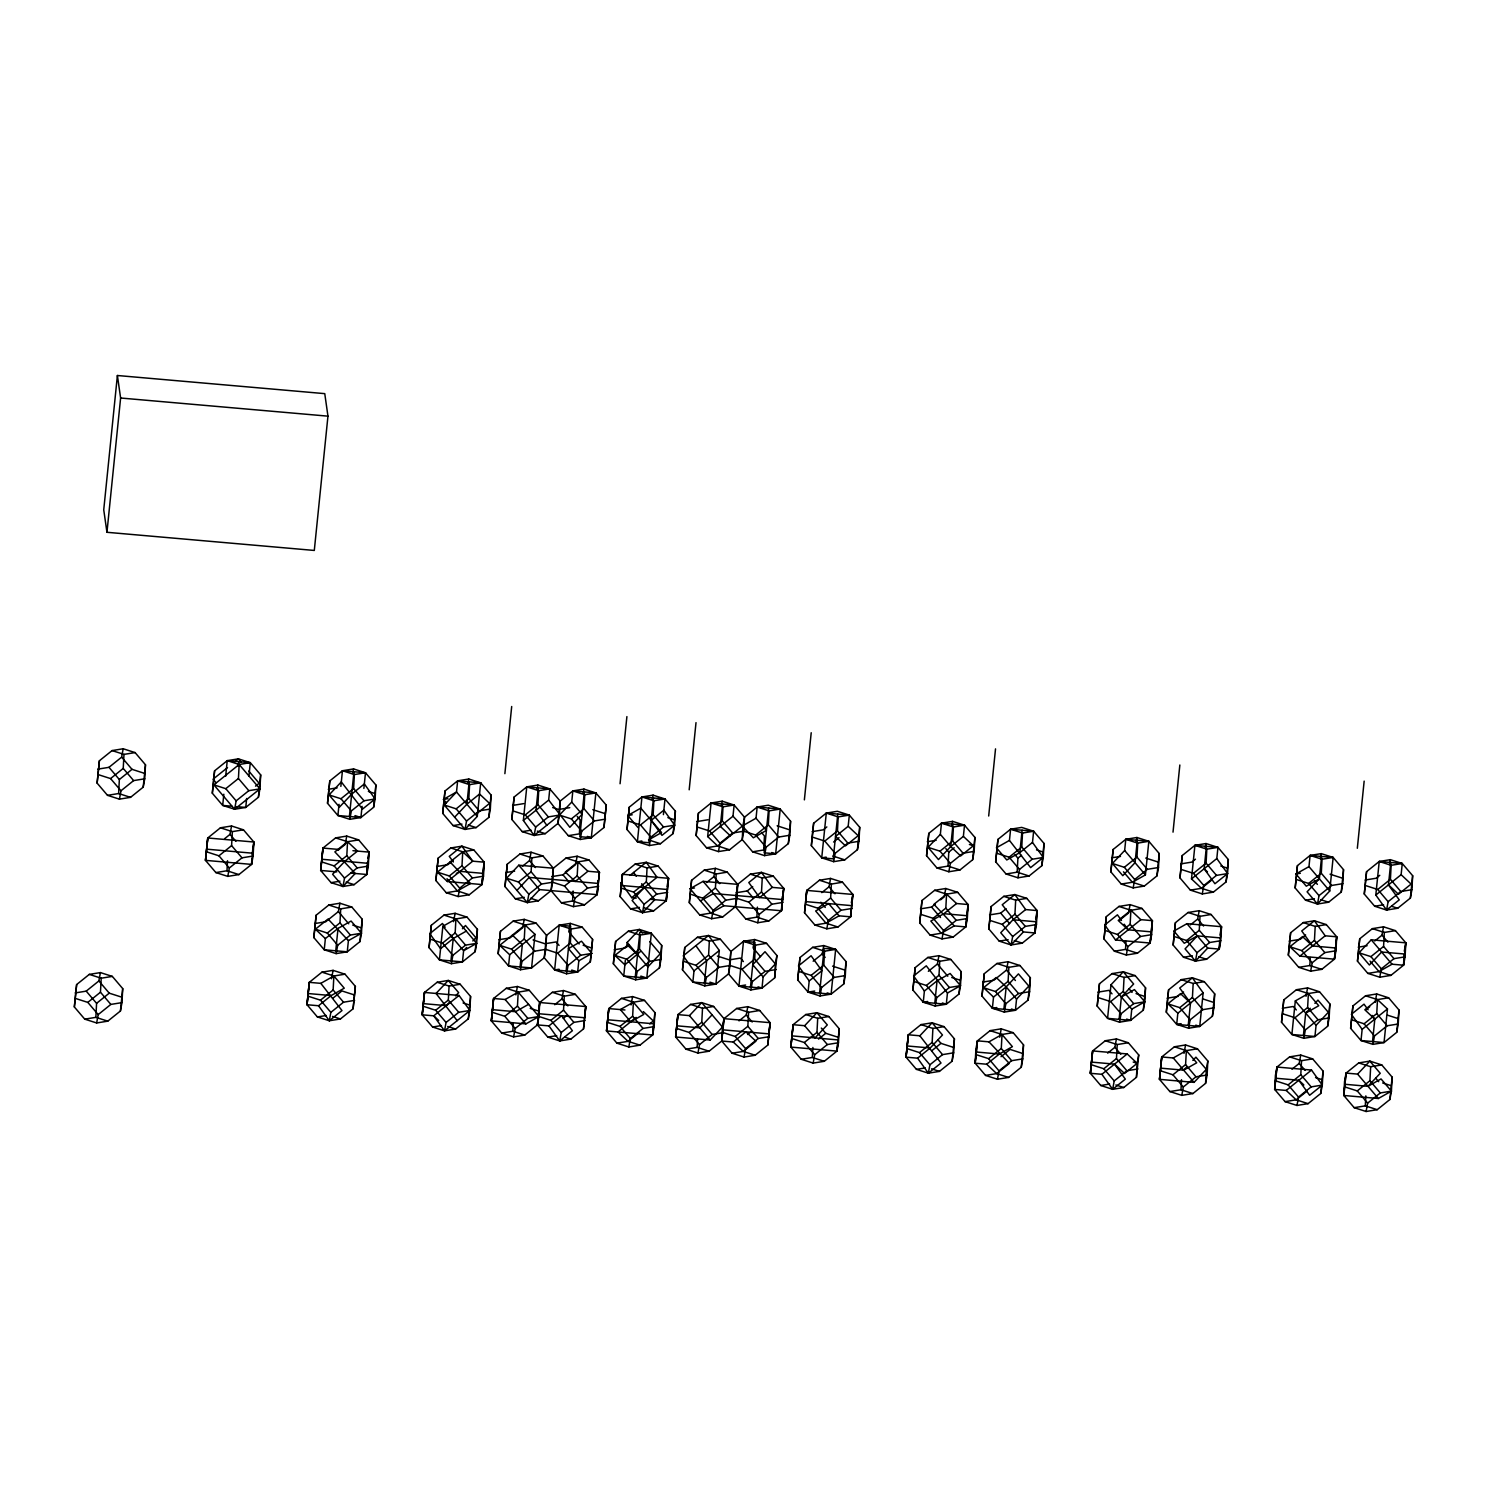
<?xml version="1.0" encoding="UTF-8"?>
<svg xmlns="http://www.w3.org/2000/svg" width="1487" height="1487" viewBox="0 0 1487 1487"><rect width="100%" height="100%" fill="white"/><g stroke="black" fill="none" stroke-linecap="round" stroke-linejoin="round"><path stroke-width="1.5" d="M74.35 1006.959L76.636 984.561L89.294 974.394L100.41 972.591L112.324 976.401L122.715 988.595L121.971 1002.61L120.428 1010.993L107.77 1021.16L96.655 1022.963L84.74 1019.153L74.35 1006.959L76.636 984.561M97.12 783.129L99.406 760.749L112.064 750.582L123.179 748.76L135.094 752.589L145.484 764.783L144.741 778.798L143.198 787.162L130.54 797.348L119.425 799.151L107.51 795.341L97.12 783.129L99.406 760.749M107.77 1021.16L95.856 1017.35L96.581 1003.335L86.209 991.141L75.093 992.944M121.971 1002.61L110.856 1004.413L100.465 992.219L101.209 978.204L89.294 974.394M130.54 797.348L118.625 793.538L119.35 779.523L108.979 767.329L97.863 769.132M144.741 778.798L133.626 780.601L123.235 768.407L123.979 754.392L112.064 750.582M120.428 1010.993L122.715 988.595M143.198 787.162L145.484 764.783M205.485 860.36L207.771 837.98L220.429 827.794L231.544 825.991L243.459 829.82L253.849 842.014L253.106 856.01L251.563 864.393L238.905 874.579L227.79 876.382L215.875 872.572L205.485 860.36L207.771 837.98L253.849 842.014L251.563 864.393L205.485 860.36L207.771 837.98M212.325 793.222L214.593 770.842L227.251 760.656L238.366 758.853L250.299 762.664L260.671 774.876L259.928 788.872L258.403 797.255L245.745 807.441L234.611 809.244L222.697 805.415L212.325 793.222L214.593 770.842M238.905 874.579L226.991 870.75L227.511 860.75M253.106 856.01L241.991 857.832L231.6 845.62L232.344 831.623L220.429 827.794M259.928 788.872L234.611 809.244L213.849 784.839L239.165 764.485L259.928 788.872L248.812 790.675L238.44 778.482L239.165 764.485L227.251 760.656L225.652 776.326M251.563 864.393L251.879 858.389M252.102 854.393L253.849 842.014M258.403 797.255L260.671 774.876M321.954 972.163L333.869 975.992L344.259 988.186L331.192 995.565L318.534 1005.751L307.028 1004.729L309.296 982.349L321.954 972.163L333.069 970.36L345.003 974.189L355.374 986.383L353.107 1008.762L340.449 1018.948L329.315 1020.751L317.4 1016.941L307.028 1004.729L309.296 982.349L320.82 983.353L333.869 975.992L345.003 974.189M307.028 1004.729L309.296 982.349M313.85 937.591L316.136 915.211L328.794 905.025L339.91 903.222L351.824 907.051L362.215 919.245L361.471 933.241L359.928 941.624L347.27 951.81L336.155 953.613L324.24 949.784L313.85 937.591L316.136 915.211M336.805 871.865L320.69 870.453L322.958 848.073L335.616 837.887L346.731 836.084L358.664 839.895L369.036 852.107L368.311 866.103L366.769 874.486L354.11 884.653L342.995 886.475L331.062 882.646L320.69 870.453L322.958 848.073L339.092 849.467M320.69 870.453L322.958 848.073M327.512 803.296L329.798 780.917L342.456 770.731L353.571 768.928L365.486 772.757L375.876 784.95L375.133 798.965L373.59 807.329L360.932 817.515L349.817 819.318L337.902 815.508L327.512 803.296L329.798 780.917M354.631 1000.398L343.516 1002.201L333.144 989.989L333.869 975.992M325.374 938.594L315.393 929.208L328.051 919.022L348.404 940.62L347.27 951.81L324.24 949.784L325.374 938.594L338.032 928.408L351.099 921.048L361.471 933.241L350.356 935.044L339.965 922.851L340.709 908.854L328.794 905.025M368.311 866.103L357.177 867.906L346.806 855.713L347.549 841.698L335.616 837.887M375.133 798.965L362.475 809.132L341.304 781.92L329.055 794.932L339.445 807.125L351.694 794.132L364.352 783.946L375.133 798.965L364.018 800.768L353.627 788.556L354.371 774.56L342.456 770.731L340.858 786.4M353.107 1008.762L355.374 986.383M359.928 941.624L362.215 919.245M350.635 873.073L366.769 874.486L367.401 862.479M373.59 807.329L375.876 784.95M422.215 1014.822L424.501 992.442L437.159 982.256L448.275 980.453L460.189 984.264L470.58 996.476L469.836 1010.472L468.293 1018.855L455.635 1029.041L444.52 1030.844L432.605 1027.015L422.215 1014.822L424.501 992.442L459.055 995.454L469.836 1010.472L444.52 1030.844L433.739 1015.825L422.215 1014.822L424.501 992.442M429.055 947.665L431.323 925.286L443.981 915.1L455.115 913.297L467.03 917.126L477.401 929.319L476.676 943.334L475.134 951.699L462.476 961.885L451.36 963.688L439.427 959.877L429.055 947.665L431.323 925.286M435.877 880.527L438.163 858.148L450.821 847.962L461.937 846.159L473.851 849.988L484.242 862.181L483.498 876.178L481.955 884.561L469.297 894.746L458.182 896.549L446.267 892.72L435.877 880.527L438.163 858.148M442.717 813.389L444.985 791.01L457.643 780.824L468.777 779.021L480.691 782.831L491.063 795.043L490.338 809.04L488.795 817.422L476.137 827.608L465.022 829.411L453.089 825.582L442.717 813.389L444.985 791.01M469.836 1010.472L458.721 1012.275L448.33 1000.082L449.074 986.067L437.159 982.256M466.676 947.442L463.609 950.695L462.476 961.885L439.427 959.877L442.847 926.308L455.914 918.929L476.676 943.334L465.543 945.137L455.171 932.925L455.914 918.929L443.981 915.1M483.498 876.178L472.383 877.981L461.992 865.787L462.736 851.791L450.821 847.962M490.338 809.04L479.204 810.843L468.833 798.649L469.576 784.634L457.643 780.824L456.509 792.013L444.26 805.006L465.022 829.411L477.271 816.4L480.691 782.831L457.643 780.824M468.293 1018.855L470.58 996.476M475.134 951.699L477.401 929.319M473.851 849.988L462.736 851.791L437.42 872.144L447.401 881.531L481.955 884.561L482.271 878.557M482.494 874.56L484.242 862.181L472.717 861.177L462.736 851.791M488.795 817.422L491.063 795.043M538.554 1013.706L584.633 1017.74L585.766 1006.55L539.688 1002.517L537.42 1024.896L548.945 1025.9L559.725 1040.919L570.841 1039.116L583.499 1028.93L585.766 1006.55L575.395 994.357L563.48 990.528L552.346 992.331L539.688 1002.517L537.42 1024.896L547.792 1037.09L559.725 1040.919L561.25 1032.536L550.878 1020.342L538.963 1016.513L525.896 1023.892L491.342 1020.863L493.61 998.483L506.268 988.297L517.402 986.494L529.316 990.323L539.688 1002.517L538.963 1016.513L537.42 1024.896L524.762 1035.082L513.647 1036.885L501.714 1033.056L491.342 1020.863L493.61 998.483L505.134 999.487L518.201 992.126L529.316 990.323M491.342 1020.863L493.61 998.483M498.164 953.725L500.45 931.345L513.108 921.159L524.223 919.356L536.138 923.167L546.528 935.379L545.785 949.375L544.242 957.758L531.584 967.944L520.469 969.747L508.554 965.918L498.164 953.725L500.45 931.345M505.004 886.587L507.271 864.189L519.93 854.021L531.063 852.218L542.978 856.029L553.35 868.222L552.625 882.237L551.082 890.62L538.424 900.787L527.309 902.59L515.376 898.78L505.004 886.587L507.271 864.189M511.825 819.43L514.112 797.051L526.77 786.865L537.885 785.062L549.8 788.891L560.19 801.084L559.447 815.08L557.904 823.463L545.246 833.649L534.13 835.452L522.216 831.623L511.825 819.43L514.112 797.051M524.762 1035.082L512.848 1031.253L513.257 1023.26M518.201 992.126L538.963 1016.513L527.829 1018.335L517.457 1006.123L518.201 992.126L506.268 988.297M566.547 973.781L577.662 971.978L590.32 961.792L592.607 939.412L582.216 927.2L570.302 923.39L559.186 925.193L546.528 935.379L544.242 957.758L554.632 969.952L566.547 973.781L568.09 965.398L557.699 953.204L545.785 949.375L534.669 951.178L524.279 938.985L525.023 924.988L513.108 921.159M573.387 906.624L584.503 904.821L597.161 894.635L599.428 872.256L589.056 860.062L577.142 856.233L566.008 858.055L553.35 868.222L551.082 890.62L561.454 902.813L573.387 906.624L574.911 898.26L564.54 886.048L552.625 882.237L541.491 884.04L531.119 871.847L531.863 857.832L519.93 854.021M580.209 839.486L581.752 831.103L571.361 818.909L559.447 815.08L548.331 816.902L537.941 804.69L538.684 790.694L526.77 786.865L523.35 820.434L534.13 835.452L559.447 815.08L571.714 802.088L572.848 790.898L583.963 789.095L595.878 792.924L606.268 805.118L603.982 827.497L591.324 837.683L580.209 839.486L568.294 835.657L557.904 823.463L560.19 801.084L572.848 790.898L595.878 792.924L591.324 837.683L579.818 836.679L584.372 791.902M585.042 1020.547L573.908 1022.368L563.536 1010.156L564.279 996.16L552.346 992.331M591.863 953.409L580.748 955.212L570.357 943.018L571.101 929.003L559.186 925.193L554.632 969.952L577.662 971.978L578.815 960.788L568.424 948.576L581.491 941.215L591.863 953.409L578.815 960.788M584.503 904.821L572.588 901.01L573.108 891.01M598.703 886.271L587.569 888.074L577.198 875.88L577.941 861.865L566.008 858.055M605.525 819.114L594.41 820.936L584.019 808.724L584.763 794.727L572.848 790.898M583.499 1028.93L585.766 1006.55M590.32 961.792L592.607 939.412M539.558 889.598L527.309 902.59L506.547 878.204L518.796 865.211L539.558 889.598L597.161 894.635L597.904 880.639M603.982 827.497L606.268 805.118M607.681 1019.766L653.76 1023.799L652.607 1034.989L606.529 1030.956L608.815 1008.576L621.473 998.39L632.588 996.587L644.503 1000.398L654.893 1012.591L654.15 1026.606L652.607 1034.989L639.949 1045.157L628.834 1046.978L616.919 1043.149L606.529 1030.956L608.815 1008.576L624.949 1009.97M606.529 1030.956L608.815 1008.576M613.369 963.799L615.637 941.42L628.295 931.234L639.429 929.431L651.343 933.26L661.715 945.453L660.99 959.468L659.447 967.833L646.789 978.018L635.674 979.821L623.741 976.011L613.369 963.799L615.637 941.42M620.191 896.661L622.477 874.282L635.135 864.096L646.25 862.293L658.165 866.122L668.555 878.315L666.269 900.694L653.611 910.88L642.496 912.683L630.581 908.854L620.191 896.661L622.477 874.282L668.555 878.315L666.269 900.694L650.154 899.282M627.031 829.523L629.298 807.144L641.956 796.958L653.09 795.155L665.005 798.965L675.377 811.158L674.652 825.173L673.109 833.556L660.451 843.724L649.336 845.545L637.403 841.716L627.031 829.523L629.298 807.144M654.15 1026.606L643.035 1028.409L632.644 1016.216L633.388 1002.201L621.473 998.39M660.99 959.468L649.875 961.271L639.484 949.059L640.228 935.063L628.295 931.234M667.812 892.312L656.696 894.115L646.325 881.921L647.049 867.925L635.135 864.096M674.652 825.173L661.994 835.359L651.213 820.341L663.871 810.155L674.652 825.173L663.537 826.976L653.146 814.783L653.89 800.768L641.956 796.958L637.403 841.716L648.927 842.72L653.481 797.961M652.607 1034.989L654.893 1012.591M659.447 967.833L661.715 945.453M666.269 900.694L666.696 892.683M673.109 833.556L675.377 811.158M710.21 1040.026L675.656 1036.997L677.923 1014.617L690.581 1004.431L701.715 1002.628L713.63 1006.457L724.002 1018.651L721.734 1041.03L709.076 1051.216L697.961 1053.019L686.027 1049.19L675.656 1036.997L677.923 1014.617L689.448 1015.621L710.21 1040.026L722.478 1027.034L724.002 1018.651L736.66 1008.465L747.794 1006.662L759.708 1010.491L770.099 1022.684L767.812 1045.064L755.154 1055.25L744.039 1057.053L732.106 1053.224L721.734 1041.03L722.478 1027.034L701.715 1002.628L689.448 1015.621M675.656 1036.997L677.923 1014.617M682.477 969.859L684.763 947.479L697.422 937.293L708.537 935.49L720.452 939.301L730.842 951.513L730.098 965.509L728.556 973.892L715.898 984.078L704.782 985.881L692.868 982.052L682.477 969.859L684.763 947.479M689.317 902.702L691.585 880.323L704.243 870.155L715.377 868.334L727.292 872.163L737.682 884.356L736.939 898.371L735.396 906.735L722.738 916.921L711.622 918.724L699.689 914.914L689.317 902.702L691.585 880.323M696.139 835.564L698.425 813.185L711.083 802.999L722.199 801.196L734.132 805.025L744.504 817.218L743.76 831.214L742.236 839.597L729.578 849.783L718.444 851.586L706.529 847.757L696.139 835.564L698.425 813.185M709.076 1051.216L697.161 1047.387L697.57 1039.394M744.039 1057.053L745.582 1048.67L735.191 1036.476L723.277 1032.647L712.161 1034.45L701.771 1022.257L702.515 1008.26L690.581 1004.431M750.861 989.914L761.995 988.111L774.653 977.926L776.92 955.546L766.548 943.334L754.615 939.524L743.5 941.327L730.842 951.513L728.556 973.892L738.946 986.085L750.861 989.914L752.403 981.532L742.032 969.338L730.098 965.509L718.983 967.312L708.611 955.119L709.336 941.104L697.422 937.293M757.701 922.758L768.816 920.955L781.474 910.769L783.761 888.39L773.37 876.196L761.456 872.367L750.34 874.17L737.682 884.356L735.396 906.735L745.786 918.947L757.701 922.758L759.244 914.393L748.853 902.181L736.939 898.371L725.823 900.174L715.433 887.962L716.176 873.966L704.243 870.155M764.522 855.62L775.656 853.817L788.314 843.631L789.839 835.248L790.582 821.252L780.21 809.058L768.277 805.229L757.162 807.032L744.504 817.218L742.961 825.601L742.236 839.597L752.608 851.791L764.522 855.62L766.065 847.237L755.693 835.043L743.76 831.214L732.645 833.017L722.273 820.824L722.998 806.828L711.083 802.999L707.663 836.568L717.645 845.954L729.578 849.783M735.916 896.735L737.682 884.356L703.109 881.345L690.061 888.706L710.823 913.111L722.738 916.921M769.355 1036.681L758.24 1038.484L747.849 1026.29L748.593 1012.294L736.66 1008.465M776.177 969.543L765.062 971.346L754.69 959.152L755.415 945.137L743.5 941.327L738.946 986.085L761.995 988.111L763.128 976.903L775.378 963.911L776.92 955.546M768.816 920.955L756.902 917.144L757.422 907.126M783.017 902.405L771.902 904.208L761.511 891.996L762.255 877.999L750.34 874.17M789.839 835.248L778.723 837.051L768.351 824.857L769.076 810.861L757.162 807.032L756.028 818.222L766.4 830.415L753.351 837.794L732.979 816.214L734.132 805.025L711.083 802.999M767.812 1045.064L770.099 1022.684L724.002 1018.651L721.734 1041.03L733.258 1042.034L743.24 1051.421L755.154 1055.25M774.653 977.926L775.378 963.911L765.006 951.717L752.738 964.71L763.128 976.903M699.689 914.914L710.823 913.111L723.872 905.732L781.474 910.769L782.218 896.773M788.314 843.631L790.582 821.252M791.995 1035.881L838.073 1039.915L836.939 1051.105L790.861 1047.09L793.129 1024.692L805.787 1014.524L816.902 1012.703L828.835 1016.532L839.207 1028.725L838.464 1042.74L836.939 1051.105L824.281 1061.29L813.147 1063.093L801.233 1059.283L790.861 1047.09L793.129 1024.692L804.653 1025.714L815.025 1037.907L827.292 1024.915L816.902 1012.703L804.653 1025.714M790.861 1047.09L793.129 1024.692M797.683 979.933L799.969 957.554L812.627 947.368L823.742 945.565L835.657 949.394L846.047 961.587L845.304 975.584L843.761 983.966L831.103 994.152L819.988 995.955L808.073 992.126L797.683 979.933L799.969 957.554M804.523 912.795L806.79 890.416L819.449 880.23L830.564 878.427L842.497 882.237L852.869 894.449L850.601 916.828L837.943 927.014L826.809 928.817L814.895 924.988L804.523 912.795L806.79 890.416L852.869 894.449L850.601 916.828L839.077 915.825L826.01 923.185L814.895 924.988M811.344 845.657L813.631 823.259L826.289 813.092L837.404 811.289L849.319 815.099L859.709 827.292L858.966 841.307L857.423 849.672L844.765 859.858L833.649 861.661L821.735 857.85L811.344 845.657L813.631 823.259M824.281 1061.29L812.348 1057.48L812.887 1047.48M838.464 1042.74L827.348 1044.543L816.976 1032.35L817.701 1018.335L805.787 1014.524M845.304 975.584L834.188 977.405L823.798 965.193L824.542 951.197L812.627 947.368M852.125 908.445L841.01 910.248L830.638 898.055L831.363 884.059L819.449 880.23M858.966 841.307L847.85 843.11L837.46 830.917L838.203 816.902L826.289 813.092L821.735 857.85L833.24 858.854L837.794 814.095M836.939 1051.105L839.207 1028.725M843.761 983.966L846.047 961.587M850.601 916.828L851.01 908.817M857.423 849.672L859.709 827.292M906.048 1057.164L908.334 1034.785L920.992 1024.599L932.107 1022.796L944.022 1026.625L954.412 1038.818L953.669 1052.815L952.126 1061.198L939.468 1071.383L928.353 1073.186L916.438 1069.357L906.048 1057.164L908.334 1034.785L919.84 1035.788L941.011 1063.001L928.353 1073.186L917.572 1058.168L906.048 1057.164L908.334 1034.785M912.888 990.026L915.156 967.647L927.814 957.461L938.929 955.658L950.862 959.468L961.234 971.662L960.49 985.677L958.966 994.059L946.308 1004.227L935.174 1006.03L923.26 1002.219L912.888 990.026L915.156 967.647M919.709 922.869L921.996 900.49L934.654 890.304L945.769 888.501L957.684 892.33L968.074 904.524L967.331 918.538L965.788 926.903L953.13 937.089L942.014 938.892L930.1 935.081L919.709 922.869L921.996 900.49M926.55 855.731L928.817 833.352L941.475 823.166L952.591 821.363L964.524 825.192L974.896 837.385L974.152 851.382L972.628 859.765L959.97 869.951L948.836 871.754L936.922 867.925L926.55 855.731L928.817 833.352M953.669 1052.815L942.554 1054.618L932.163 1042.424L932.907 1028.428L920.992 1024.599M924.394 991.03L913.613 976.011L926.271 965.825L947.442 993.037L946.308 1004.227L923.26 1002.219L924.394 991.03L937.052 980.844L950.119 973.483L960.49 985.677L949.375 987.48L939.003 975.286L939.728 961.271L927.814 957.461M967.331 918.538L956.215 920.341L945.825 908.129L946.568 894.133L934.654 890.304M959.97 869.951L948.037 866.122L948.78 852.125L945.825 848.631M974.152 851.382L963.037 853.185L952.665 840.991L953.39 826.995L941.475 823.166L940.342 834.356L928.074 847.348L938.464 859.56L950.713 846.549L963.372 836.382L964.524 825.192L941.475 823.166M952.126 1061.198L954.412 1038.818M958.966 994.059L961.234 971.662M965.788 926.903L968.074 904.524L956.55 903.52L946.568 894.133L933.91 904.319L954.264 925.899L965.788 926.903L968.074 904.524M972.628 859.765L974.896 837.385M1008.595 1077.424L996.662 1073.614L986.68 1064.227L975.175 1063.205L975.9 1049.209L977.442 1040.826L990.1 1030.64L1001.216 1028.837L1013.149 1032.666L1023.521 1044.859L1022.777 1058.874L1021.253 1067.238L1008.595 1077.424L997.461 1079.227L985.546 1075.417L975.175 1063.205L977.442 1040.826L988.967 1041.848L1002.015 1034.469L1013.149 1032.666M975.175 1063.205L977.442 1040.826M981.996 996.067L984.282 973.688L996.941 963.502L1008.056 961.699L1019.97 965.528L1030.361 977.721L1029.617 991.717L1028.075 1000.1L1015.417 1010.286L1004.301 1012.089L992.387 1008.26L981.996 996.067L984.282 973.688M988.836 928.929L991.104 906.55L1003.762 896.364L1014.877 894.561L1026.811 898.371L1037.182 910.583L1036.458 924.579L1034.915 932.962L1022.257 943.148L1011.123 944.951L999.208 941.122L988.836 928.929L991.104 906.55M995.658 861.772L997.944 839.393L1010.602 829.207L1021.718 827.404L1033.632 831.233L1044.023 843.426L1043.279 857.441L1041.736 865.806L1029.078 875.992L1017.963 877.795L1006.048 873.984L995.658 861.772L997.944 839.393M1022.777 1058.874L1011.662 1060.677L1001.29 1048.465L1002.015 1034.469L990.1 1030.64M1029.617 991.717L1018.502 993.52L1008.112 981.327L1008.855 967.331L996.941 963.502M1036.458 924.579L1025.324 926.382L1014.952 914.189L1015.677 900.174L1003.762 896.364M1029.078 875.992L1017.164 872.181L1017.907 858.166L1014.933 854.69M1043.279 857.441L1032.164 859.244L1021.773 847.032L1022.517 833.036L1010.602 829.207L1009.45 840.415L1030.621 867.609L1043.279 857.441L1032.498 842.423L1033.632 831.233L1010.602 829.207M1021.253 1067.238L1023.521 1044.859M1028.075 1000.1L1030.361 977.721M1034.915 932.962L1037.182 910.583L1025.658 909.561L1014.877 894.561L1002.219 904.747L1023.391 931.94L1034.915 932.962L1035.324 924.951M1041.736 865.806L1044.023 843.426M1127.202 1053.93L1101.886 1074.302L1090.361 1073.298L1092.648 1050.919L1105.306 1040.733L1116.421 1038.93L1128.336 1042.74L1138.726 1054.952L1136.44 1077.332L1123.782 1087.517L1112.666 1089.32L1100.752 1085.491L1090.361 1073.298L1092.648 1050.919L1127.202 1053.93L1137.183 1063.317L1136.44 1077.332M1090.361 1073.298L1092.648 1050.919M1097.202 1006.16L1099.469 983.762L1112.127 973.595L1123.243 971.773L1135.176 975.602L1145.548 987.796L1144.823 1001.81L1143.28 1010.175L1130.622 1020.361L1119.507 1022.164L1107.573 1018.353L1097.202 1006.16L1099.469 983.762M1104.023 939.003L1106.309 916.624L1118.967 906.438L1130.083 904.635L1141.997 908.464L1152.388 920.657L1151.644 934.654L1150.102 943.037L1137.443 953.223L1126.328 955.026L1114.414 951.197L1104.023 939.003L1106.309 916.624M1110.863 871.865L1113.131 849.486L1125.789 839.3L1136.923 837.497L1148.838 841.307L1159.209 853.519L1158.485 867.516L1156.942 875.899L1144.284 886.085L1133.168 887.888L1121.235 884.059L1110.863 871.865L1113.131 849.486M1137.983 1068.949L1126.867 1070.752L1116.477 1058.558L1117.22 1044.543L1105.306 1040.733M1119.098 1019.357L1121.384 996.978L1134.432 989.598L1144.823 1001.81L1133.689 1003.613L1123.317 991.42L1124.06 977.405L1112.127 973.595M1137.443 953.223L1125.529 949.394L1125.956 941.401M1151.644 934.654L1140.529 936.475L1130.139 924.263L1130.882 910.267L1118.967 906.438M1158.485 867.516L1147.351 869.319L1136.979 857.125L1137.722 843.129L1125.789 839.3L1124.655 850.49L1112.406 863.482L1122.778 875.676L1135.046 862.683L1137.313 840.304M1143.28 1010.175L1145.548 987.796M1121.477 920.453L1117.425 914.821L1104.767 925.007L1115.547 940.007L1150.102 943.037L1152.388 920.657L1140.864 919.654L1130.882 910.267L1118.224 920.453L1128.205 929.84L1151.254 931.847M1156.942 875.899L1159.209 853.519M1207.834 1060.993L1206.31 1069.376L1194.042 1082.369L1159.488 1079.339L1161.756 1056.96L1174.414 1046.774L1185.548 1044.971L1197.463 1048.8L1207.834 1060.993L1207.109 1075.008L1205.567 1083.372L1192.909 1093.558L1181.793 1095.361L1169.86 1091.551L1159.488 1079.339L1161.756 1056.96L1173.28 1057.963L1186.347 1050.603L1197.463 1048.8M1159.488 1079.339L1161.756 1056.96M1166.31 1012.201L1168.596 989.822L1181.254 979.636L1192.37 977.833L1204.284 981.662L1214.675 993.855L1213.931 1007.851L1212.388 1016.234L1199.73 1026.42L1188.615 1028.223L1176.7 1024.394L1166.31 1012.201L1168.596 989.822M1173.15 945.063L1175.418 922.683L1188.076 912.498L1199.21 910.695L1211.124 914.505L1221.496 926.698L1220.771 940.713L1219.228 949.096L1206.57 959.264L1195.455 961.085L1183.522 957.256L1173.15 945.063L1175.418 922.683M1179.972 877.906L1182.258 855.527L1194.916 845.341L1206.031 843.538L1217.946 847.367L1228.336 859.56L1227.593 873.575L1226.05 881.94L1213.392 892.126L1202.277 893.929L1190.362 890.118L1179.972 877.906L1182.258 855.527M1192.909 1093.558L1180.994 1089.748L1181.514 1079.729M1207.109 1075.008L1195.976 1076.811L1185.604 1064.599L1186.347 1050.603L1174.414 1046.774M1213.931 1007.851L1202.816 1009.654L1192.425 997.461L1193.169 983.465L1181.254 979.636M1220.771 940.713L1209.637 942.516L1199.265 930.323L1200.009 916.308L1188.076 912.498M1194.916 845.341L1217.946 847.367L1216.812 858.557L1227.593 873.575L1216.478 875.378L1206.087 863.166L1206.831 849.17L1194.916 845.341L1191.496 878.929L1201.477 888.315L1213.392 892.126M1205.567 1083.372L1206.31 1069.376L1195.92 1057.183L1192.853 1060.417M1212.388 1016.234L1214.675 993.855M1220.362 937.907L1197.332 935.881L1184.265 943.26L1173.894 931.048L1186.942 923.687L1207.704 948.074L1219.228 949.096L1219.656 941.085M1226.05 881.94L1228.336 859.56M1308.095 1103.651L1296.181 1099.822L1286.199 1090.436L1274.675 1089.432L1275.418 1075.417L1276.961 1067.053L1289.619 1056.867L1300.735 1055.064L1312.649 1058.874L1323.04 1071.086L1322.296 1085.082L1320.753 1093.465L1308.095 1103.651L1296.98 1105.454L1285.065 1101.625L1274.675 1089.432L1276.961 1067.053L1311.515 1070.064L1322.296 1085.082L1309.638 1095.268L1298.857 1080.25L1275.827 1078.242M1274.675 1089.432L1276.961 1067.053M1281.515 1022.275L1283.783 999.896L1296.441 989.71L1307.575 987.907L1319.489 991.736L1329.861 1003.929L1329.136 1017.944L1327.594 1026.309L1314.936 1036.495L1303.82 1038.298L1291.887 1034.487L1281.515 1022.275L1283.783 999.896M1288.337 955.137L1290.623 932.758L1303.281 922.572L1314.396 920.769L1326.311 924.598L1336.701 936.791L1335.958 950.788L1334.415 959.171L1321.757 969.357L1310.642 971.16L1298.727 967.331L1288.337 955.137L1290.623 932.758M1295.177 887.999L1297.445 865.62L1310.103 855.434L1321.237 853.631L1333.151 857.441L1343.523 869.653L1342.798 883.65L1341.255 892.033L1328.597 902.219L1317.482 904.022L1305.549 900.193L1295.177 887.999L1297.445 865.62M1322.296 1085.082L1311.181 1086.885L1300.79 1074.692L1301.534 1060.677L1289.619 1056.867M1329.136 1017.944L1318.002 1019.747L1307.631 1007.535L1308.374 993.539L1296.441 989.71M1321.757 969.357L1309.843 965.528L1310.27 957.535M1335.958 950.788L1324.843 952.591L1314.452 940.397L1315.196 926.401L1303.281 922.572M1342.798 883.65L1331.683 885.453L1321.292 873.259L1322.036 859.244L1310.103 855.434L1308.969 866.624L1329.731 891.01L1317.482 904.022L1307.092 891.81L1319.359 878.817L1321.627 856.438M1320.753 1093.465L1323.04 1071.086M1327.594 1026.309L1329.861 1003.929M1299.861 956.141L1334.415 959.171L1336.701 936.791L1325.177 935.788L1299.861 956.141L1289.88 946.754L1302.538 936.587L1312.519 945.955L1335.568 947.981M1341.255 892.033L1343.523 869.653M1378.356 1098.503L1343.802 1095.473L1344.545 1081.477L1346.07 1073.094L1358.728 1062.908L1369.862 1061.105L1381.776 1064.934L1392.148 1077.127L1391.423 1091.123L1389.88 1099.506L1377.222 1109.692L1366.107 1111.495L1354.174 1107.666L1343.802 1095.473L1346.07 1073.094L1357.594 1074.097L1378.356 1098.503L1391.423 1091.123L1381.033 1078.93L1367.984 1086.309L1344.936 1084.283M1343.802 1095.473L1346.07 1073.094M1350.624 1028.335L1352.91 1005.956L1365.568 995.77L1376.683 993.967L1388.598 997.777L1398.988 1009.989L1398.245 1023.985L1396.702 1032.368L1384.044 1042.554L1372.929 1044.357L1361.014 1040.528L1350.624 1028.335L1352.91 1005.956M1357.464 961.197L1359.731 938.799L1372.389 928.631L1383.523 926.829L1395.438 930.639L1405.81 942.832L1405.085 956.847L1403.542 965.212L1390.884 975.398L1379.769 977.201L1367.836 973.39L1357.464 961.197L1359.731 938.799M1364.285 894.04L1366.572 871.661L1379.23 861.475L1390.345 859.672L1402.26 863.501L1412.65 875.694L1411.907 889.691L1410.364 898.074L1397.706 908.26L1386.59 910.063L1374.676 906.234L1364.285 894.04L1366.572 871.661M1377.222 1109.692L1365.308 1105.863L1365.828 1095.863M1391.423 1091.123L1380.308 1092.945L1369.917 1080.733L1370.661 1066.737L1358.728 1062.908M1398.245 1023.985L1387.129 1025.788L1376.758 1013.595L1377.482 999.599L1365.568 995.77M1405.085 956.847L1393.97 958.65L1383.579 946.457L1384.323 932.442L1372.389 928.631M1411.907 889.691L1400.791 891.512L1390.419 879.3L1391.144 865.304L1379.23 861.475L1375.81 895.044L1386.59 910.063L1399.248 899.877L1388.468 884.877L1390.754 862.497M1389.88 1099.506L1392.148 1077.127M1396.702 1032.368L1398.988 1009.989M1367.836 973.39L1378.969 971.587L1392.018 964.208L1403.542 965.212L1404.063 955.212M1410.364 898.074L1412.65 875.694M117.399 375.505L103.737 509.799L106.952 532.29L314.296 550.45L327.958 416.156L324.761 393.646L117.399 375.505L120.614 398.014L106.952 532.29M223.831 794.225L222.697 805.415L231.916 806.233M238.31 766.14L238.775 761.66M246.656 798.482L245.745 807.441L236.526 806.623M248.924 776.102L250.299 762.664L227.251 760.656M339.036 804.318L337.902 815.508L360.932 817.515L362.066 806.326M335.746 950.806L338.032 928.408M349.408 816.512L353.962 771.753M363.887 788.426L365.486 772.757L342.456 770.731M366.769 874.486L369.036 852.107L352.921 850.694M450.951 960.881L453.238 938.501L450.542 934.747M454.632 817.199L466.899 804.207L469.167 781.827M481.955 884.561L484.242 862.181M504.874 773.668L511.695 706.511M509.688 954.728L508.554 965.918L531.584 967.944L535.004 934.356L525.023 924.988L499.706 945.342L509.688 954.728L535.004 934.356M520.078 966.922L522.346 944.542L512.364 935.156M538.294 787.887L536.008 810.266L546.788 825.266M571.714 802.088L582.086 814.3L569.837 827.292L548.666 800.08L549.8 788.891L526.77 786.865M566.157 970.955L570.711 926.197L559.186 925.193M597.161 894.635L599.428 872.256L587.923 871.252L577.941 861.865L565.283 872.051L575.265 881.438L587.923 871.252M620.06 783.742L626.901 716.604M622.477 874.282L621.343 885.471L667.421 889.505M625.339 960.342L623.741 976.011L646.789 978.018L651.343 933.26L639.819 932.256L635.265 977.015M626.715 946.903L627.161 942.423L639.429 929.431L642.384 932.925M663.406 814.634L665.005 798.965L641.956 796.958M689.187 789.801L696.009 722.645M694.001 970.862L692.868 982.052L715.898 984.078L719.318 950.49L708.537 935.49L683.221 955.844L694.001 970.862L719.318 950.49M704.392 983.056L706.66 960.676L695.879 945.676M722.608 804.002L720.321 826.4L730.303 835.768M750.47 987.089L755.024 942.33L743.5 941.327M768.686 808.036L764.132 852.813L775.656 853.817L780.21 809.058L757.162 807.032M770.099 1022.684L768.946 1033.874L722.868 1029.84M781.474 910.769L783.761 888.39L772.236 887.386L759.578 897.572L748.797 882.553L761.456 872.367L772.236 887.386M804.374 799.876L811.214 732.738M806.79 890.416L805.657 901.605L851.735 905.639M819.579 993.149L824.133 948.39L835.657 949.394L831.103 994.152L808.073 992.126L809.207 980.937L798.426 965.937L811.084 955.751L821.865 970.769L809.207 980.937M848.185 826.289L858.166 835.675L845.508 845.861L835.527 836.475L848.185 826.289L849.319 815.099L826.289 813.092M934.784 1003.223L937.052 980.844M963.372 836.382L973.353 845.768L960.695 855.936L950.713 846.549L953 824.17M988.688 816.01L995.528 748.872M992.387 1008.26L993.52 997.071L1006.179 986.903L1018.428 973.892L1028.818 986.104L1016.55 999.097L1015.417 1010.286L992.387 1008.26L996.829 1007.554M1003.892 1009.283L1006.179 986.903L996.197 977.517L983.539 987.684L993.52 997.071M1009.45 840.415L996.402 847.776L1006.773 859.969L1019.84 852.609L1022.108 830.229M1110.993 984.784L1107.573 1018.353L1130.622 1020.361L1131.756 1009.171L1110.993 984.784L1123.243 971.773L1133.633 983.985L1121.384 996.978M1121.235 884.059L1132.369 882.256L1145.418 874.895L1148.838 841.307L1125.789 839.3M1150.102 943.037L1152.388 920.657M1173.02 832.144L1179.842 765.006M1203.15 992.851L1199.73 1026.42L1176.7 1024.394L1177.834 1013.205L1203.15 992.851L1192.37 977.833L1179.711 988.019L1190.492 1003.019L1188.225 1025.417M1227.593 873.575L1214.935 883.743L1204.154 868.743L1206.44 846.363M1219.228 949.096L1221.496 926.698L1186.942 923.687M1319.489 991.736L1308.374 993.539L1295.307 1000.918L1291.887 1034.487L1314.936 1036.495L1316.069 1025.305L1328.337 1012.312L1317.947 1000.119L1314.88 1003.353M1303.411 1035.491L1305.698 1013.112L1310.289 1008.242M1329.731 891.01L1333.151 857.441L1310.103 855.434M1334.415 959.171L1336.701 936.791M1357.334 848.278L1364.155 781.121M1368.077 1009.785L1364.025 1004.153L1351.367 1014.32L1362.148 1029.339L1361.014 1040.528L1384.044 1042.554L1387.464 1008.967L1377.482 999.599L1364.824 1009.766L1374.806 1019.153L1372.538 1041.532M1375.81 895.044L1401.126 874.691L1402.26 863.501L1379.23 861.475M1403.542 965.212L1405.81 942.832L1371.256 939.821L1359.006 952.814L1369.378 965.007L1381.646 952.015L1404.676 954.022M108.979 767.329L121.637 757.143L123.179 748.76M119.425 799.151L120.967 790.787L133.626 780.601M86.209 991.141L98.867 980.955L100.41 972.591M96.655 1022.963L98.198 1014.599L110.856 1004.413M224.574 838.742L230.002 834.374L231.544 825.991M234.611 809.244L236.154 800.861L248.812 790.675M227.79 876.382L229.333 867.999L241.991 857.832M352.809 773.128L353.571 768.928M346.731 836.084L345.207 844.449L337.958 850.267M349.817 819.318L351.36 810.935L364.018 800.768M314.593 923.594L325.709 921.773L338.367 911.605L339.91 903.222M342.995 886.475L355.244 873.464L334.872 851.884L347.549 841.698L357.512 851.084L344.854 861.27L332.605 874.263L342.995 886.475L344.519 878.092L357.177 867.906M331.545 978.743L333.069 970.36M336.155 953.613L337.698 945.23L350.356 935.044M318.534 1005.751L329.315 1020.751L330.857 1012.368L343.516 1002.201M367.884 858.389L369.036 852.107M467.996 783.203L468.777 779.021M465.022 829.411L466.546 821.028L479.204 810.843M453.572 921.68L455.115 913.297M458.182 896.549L459.725 888.167L472.383 877.981M451.36 963.688L452.884 955.323L465.543 945.137M444.52 1030.844L446.063 1022.461L458.721 1012.275M537.123 789.262L537.885 785.062M522.29 866.401L529.521 860.583L531.063 852.218M534.13 835.452L535.673 827.069L548.331 816.902M524.223 919.356L522.68 927.739L510.022 937.907L498.907 939.71M527.309 902.59L528.833 894.226L541.491 884.04M515.859 994.877L517.402 986.494M520.469 969.747L522.011 961.364L534.669 951.178M513.647 1036.885L515.171 1028.502L527.829 1018.335M552.588 872.423L553.35 868.222L518.796 865.211M583.201 793.296L583.963 789.095M577.142 856.233L575.599 864.616L562.941 874.802L551.826 876.605M570.302 923.39L568.759 931.773L579.149 943.966M554.707 1004.729L561.937 998.911L563.48 990.528M598.666 876.456L599.428 872.256M652.31 799.337L653.09 795.155M649.336 845.545L650.878 837.162L663.537 826.976M641.678 883.724L644.373 887.479L632.124 900.49L642.496 912.683L644.038 904.3L656.696 894.115M631.046 1004.952L632.588 996.587M635.674 979.821L637.198 971.439L649.875 961.271M628.834 1046.978L630.376 1038.595L643.035 1028.409M667.012 886.698L668.555 878.315M721.437 805.378L722.199 801.196M706.604 882.534L713.834 876.717L715.377 868.334M718.444 851.586L719.987 843.203L732.645 833.017M711.622 918.724L713.165 910.36L725.823 900.174M704.782 985.881L706.325 977.498L718.983 967.312M697.961 1053.019L699.503 1044.636L712.161 1034.45M754.615 939.524L753.073 947.888L760.489 956.606M739.02 1020.863L746.251 1015.045L747.794 1006.662M782.98 892.59L783.761 888.39M821.791 892.628L829.021 886.81L830.564 878.427M833.649 861.661L835.192 853.296L847.85 843.11M813.166 961.215L822.199 953.948L823.742 945.565M826.809 928.817L828.352 920.434L841.01 910.248M819.988 995.955L821.53 987.572L834.188 977.405M813.147 1063.093L814.69 1054.729L827.348 1044.543M851.326 902.813L852.869 894.449M951.829 825.545L952.591 821.363M945.769 888.501L944.226 896.884L940.62 899.802M948.836 871.754L950.379 863.371L963.037 853.185M928.353 971.308L937.405 964.022L938.929 955.658M942.014 938.892L943.557 930.509L956.215 920.341M935.174 1006.03L936.717 997.665L949.375 987.48M928.353 1073.186L929.895 1064.804L942.554 1054.618M1017.963 877.795L1019.506 869.43L1032.164 859.244M982.74 982.071L993.855 980.268L1006.513 970.082L1008.056 961.699M1025.658 909.561L1013 919.747L1000.751 932.739L1011.123 944.951L1012.666 936.568L1025.324 926.382M999.692 1037.22L1001.216 1028.837M1004.301 1012.089L1005.844 1003.706L1018.502 993.52M997.461 1079.227L999.004 1070.863L1011.662 1060.677M1035.64 918.947L1037.182 910.583M1136.142 841.679L1136.923 837.497M1130.083 904.635L1128.54 913.018L1119.507 920.286M1133.168 887.888L1134.693 879.505L1147.351 869.319M1126.328 955.026L1127.871 946.643L1140.529 936.475M1107.648 1053.131L1114.878 1047.313L1116.421 1038.93M1119.507 1022.164L1121.031 1013.799L1133.689 1003.613M1101.886 1074.302L1112.666 1089.32L1114.209 1080.937L1126.867 1070.752M1091.495 1062.108L1114.544 1064.116L1124.525 1073.502L1137.183 1063.317L1138.726 1054.952M1205.269 847.739L1206.031 843.538M1190.436 924.877L1197.667 919.059L1199.21 910.695M1202.277 893.929L1203.819 885.546L1216.478 875.378M1197.332 935.881L1185.065 948.873L1195.455 961.085L1196.979 952.702L1209.637 942.516M1184.005 1053.354L1185.548 1044.971M1188.615 1028.223L1190.158 1019.84L1202.816 1009.654M1181.793 1095.361L1183.317 1086.978L1195.976 1076.811M1219.972 935.081L1221.496 926.698M1320.456 857.813L1321.237 853.631M1317.482 904.022L1319.025 895.639L1331.683 885.453M1306.032 996.29L1307.575 987.907M1310.642 971.16L1312.185 962.777L1324.843 952.591M1291.961 1069.246L1299.192 1063.428L1300.735 1055.064M1303.82 1038.298L1305.344 1029.933L1318.002 1019.747M1296.98 1105.454L1298.523 1097.071L1311.181 1086.885M1389.583 863.873L1390.345 859.672M1374.75 941.011L1381.981 935.193L1383.523 926.829M1386.59 910.063L1388.133 901.68L1400.791 891.512M1375.14 1002.35L1376.683 993.967M1379.769 977.201L1381.311 968.836L1393.97 958.65M1372.929 1044.357L1374.471 1035.974L1387.129 1025.788M1366.107 1111.495L1367.65 1103.112L1380.308 1092.945M1404.286 951.215L1405.81 942.832M462.42 928.743L465.487 925.509L475.877 937.702L472.81 940.955M516.918 890.397L529.186 877.404L598.294 883.445M449.464 1002.387L446.397 1005.64L423.367 1003.632M455.598 995.9L458.647 992.647L448.275 980.453L436.026 993.446L457.178 1020.658M642.496 912.683L654.763 899.691L644.373 887.479M637.551 954.635L627.57 945.249L614.912 955.435L624.893 964.821L640.618 951.383M712.087 1014.822L699.838 1027.833L676.789 1025.807M919.84 1035.788L932.107 1022.796L942.479 1034.989L930.23 1047.982L917.572 1058.168M1011.123 944.951L1023.391 931.94M1195.455 961.085L1207.704 948.074M1160.622 1068.149L1183.671 1070.175L1186.719 1066.922M1357.594 1074.097L1369.862 1061.105L1380.233 1073.298L1367.984 1086.309M98.662 774.764L110.577 778.575L123.235 768.407M119.35 779.523L132.008 769.337L143.942 773.166M227.53 767.571L213.05 779.207L216.024 782.701M234.76 761.753L238.366 758.853L241.34 762.329M213.849 784.839L225.782 788.668L238.44 778.482M255.522 786.158L259.128 783.24L248.757 771.047M207.028 851.977L218.942 855.806L231.6 845.62M75.893 998.576L87.807 1002.387L100.465 992.219M329.055 794.932L340.969 798.742L353.627 788.556M96.581 1003.335L109.239 993.167L121.172 996.978M322.214 862.07L334.147 865.899L346.806 855.713M444.26 805.006L456.174 808.835L468.833 798.649M466.899 804.207L479.557 794.021L489.539 803.408L476.881 813.593M315.393 929.208L327.307 933.037L339.965 922.851M453.163 860.36L447.736 864.728L436.62 866.531M437.42 872.144L449.334 875.973L461.992 865.787M513.368 811.047L525.283 814.876L537.941 804.69M447.401 881.531L472.717 861.177L461.937 846.159L449.278 856.345L453.331 861.977M523.35 820.434L548.666 800.08M308.553 996.364L320.486 1000.175L333.144 989.989M332.884 998.223L341.917 990.937L353.832 994.766M571.361 818.909L584.019 808.724M329.315 1020.751L341.973 1010.565L320.82 983.353M430.598 939.301L442.513 943.111L455.171 932.925M506.547 878.204L518.461 882.014L531.119 871.847M581.752 831.103L594.41 820.936M564.54 886.048L577.198 875.88M628.573 821.14L640.488 824.95L653.146 814.783M423.758 1006.439L435.672 1010.268L448.33 1000.082M499.706 945.342L511.621 949.171L524.279 938.985M574.911 898.26L587.569 888.074M459.055 995.454L433.739 1015.825L438.721 1020.51M629.986 875.378L646.25 862.293L657.031 877.311L631.715 897.665L620.934 882.665M557.699 953.204L570.357 943.018M621.733 888.278L633.666 892.107L646.325 881.921M697.682 827.181L709.615 831.01L722.273 820.824M707.663 836.568L732.979 816.214M492.885 1012.48L504.799 1016.309L517.457 1006.123M568.09 965.398L580.748 955.212M755.693 835.043L768.351 824.857M628.834 945.081L625.228 948L614.112 949.803M550.878 1020.342L563.536 1010.156M614.912 955.435L626.826 959.245L639.484 949.059M690.86 894.338L702.775 898.148L715.433 887.962M766.065 847.237L778.723 837.051M548.945 1025.9L561.603 1015.733L572.383 1030.733L559.725 1040.919M563.276 1018.372L566.882 1015.472M561.25 1032.536L573.908 1022.368M736.139 892.739L747.255 890.936L752.682 886.568M826.828 826.939L823.203 829.839L812.088 831.642M748.853 902.181L761.511 891.996M812.887 837.274L824.802 841.084L837.46 830.917M833.594 842.032L839.003 837.683M608.071 1022.573L619.986 1026.383L632.644 1016.216M684.02 961.476L695.953 965.305L708.611 955.119M759.244 914.393L771.902 904.208M636.139 1017.405L618.053 1031.959L628.034 1041.346L639.949 1045.157M638.89 1032.61L628.034 1041.346L616.919 1043.149M649.745 1023.892L653.351 1020.974L643.369 1011.588M742.032 969.338L754.69 959.152M806.047 904.412L817.98 908.241L830.638 898.055M677.198 1028.614L689.113 1032.443L701.771 1022.257M752.403 981.532L765.062 971.346M928.074 847.348L940.007 851.177L952.665 840.991M948.78 852.125L954.208 847.757M735.191 1036.476L747.849 1026.29M799.225 971.55L811.14 975.379L823.798 965.193M733.258 1042.034L745.916 1031.848L755.898 1041.235L743.24 1051.421L732.106 1053.224M747.589 1034.506L751.214 1031.606M745.582 1048.67L758.24 1038.484M920.453 908.873L931.568 907.07L935.193 904.152M921.252 914.505L933.167 918.315L945.825 908.129M997.201 853.408L1009.115 857.218L1021.773 847.032M953.13 937.089L941.215 933.26L930.825 921.066L943.892 913.706L956.55 903.52M1019.84 852.609L1032.498 842.423M1017.907 858.166L1021.513 855.267M792.385 1038.707L804.318 1042.517L816.976 1032.35M818.519 1039.116L825.75 1033.298L837.664 1037.108M989.561 914.914L1000.695 913.111L1006.104 908.743M914.412 981.643L926.345 985.453L939.003 975.286M990.361 920.546L1002.294 924.375L1014.952 914.189M1112.406 863.482L1124.321 867.311L1136.979 857.125M907.59 1048.781L919.505 1052.61L932.163 1042.424M983.539 987.684L995.454 991.513L1008.112 981.327M931.903 1050.64L940.955 1043.372L952.87 1047.201M1195.455 859.189L1191.831 862.107L1180.715 863.91M1105.566 930.62L1117.481 934.449L1130.139 924.263M1181.514 869.542L1193.429 873.352L1206.087 863.166M1115.547 940.007L1140.864 919.654M1191.496 878.929L1216.812 858.557M976.699 1054.841L988.632 1058.651L1001.29 1048.465M1212.333 879.579L1201.477 888.315L1190.362 890.118M986.68 1064.227L999.338 1054.041L1012.405 1046.662L1002.015 1034.469M1001.03 1056.699L1010.063 1049.413L1021.978 1053.242M1098.744 997.777L1110.659 1001.587L1123.317 991.42M1174.693 936.68L1186.607 940.49L1199.265 930.323M1296.72 879.616L1308.634 883.445L1321.292 873.259M1177.834 1013.205L1167.853 1003.818L1180.511 993.632L1190.492 1003.019M1179.99 994.933L1183.596 992.033M1091.904 1064.915L1103.819 1068.744L1116.477 1058.558M1167.853 1003.818L1179.767 1007.647L1192.425 997.461M1112.666 1089.32L1125.324 1079.134L1114.544 1064.116M1305.623 934.97L1300.196 939.338L1289.08 941.141M1379.769 875.323L1376.144 878.241L1365.029 880.044M1289.88 946.754L1301.794 950.583L1314.452 940.397M1365.828 885.657L1377.761 889.486L1390.419 879.3M1161.031 1070.975L1172.946 1074.785L1185.604 1064.599M1283.058 1013.911L1294.973 1017.721L1307.631 1007.535M1359.006 952.814L1370.921 956.624L1383.579 946.457M1366.107 1009.617L1369.731 1006.699M1276.218 1081.049L1288.132 1084.878L1300.79 1074.692M1352.166 1019.952L1364.099 1023.781L1376.758 1013.595M1286.199 1090.436L1311.515 1070.064M1362.148 1029.339L1387.464 1008.967M1307.036 1091.086L1296.181 1099.822L1285.065 1101.625M1345.345 1087.09L1357.259 1090.919L1369.917 1080.733M446.416 802.868L443.461 799.374L456.509 792.013L477.271 816.4M456.323 873.464L460.059 871.363L483.108 873.371M348.404 940.62L361.471 933.241M638.146 827.72L627.774 815.508L640.823 808.147L661.585 832.534L648.536 839.913L660.451 843.724M466.286 931.122L453.238 938.501L440.58 948.687L429.78 933.669L442.438 923.483L445.152 927.237M476.676 943.334L463.609 950.695L442.847 926.308M756.028 818.222L742.961 825.601L717.645 845.954L706.529 847.757M700.433 900.899L713.5 893.538L782.608 899.579M528.573 1004.32L515.524 1011.699L492.476 1009.673M633.388 1002.201L620.339 1009.58L630.711 1021.773L643.778 1014.413L633.388 1002.201L644.503 1000.398M954.264 925.899L941.215 933.26L930.1 935.081M947.442 993.037L960.49 985.677M1319.359 878.817L1306.292 886.196L1295.92 873.984L1308.969 866.624M1131.756 1009.171L1144.823 1001.81M1183.671 1070.175L1196.719 1062.796L1186.347 1050.603M1305.698 1013.112L1318.746 1005.732L1308.374 993.539M123.979 754.392L135.094 752.589M239.165 764.485L250.299 762.664M107.51 795.341L118.625 793.538M354.371 774.56L365.486 772.757M328.255 789.3L337.159 787.85M469.576 784.634L480.691 782.831M232.344 831.623L243.459 829.82M443.461 799.374L447.903 798.668M538.684 790.694L549.8 788.891M512.569 805.434L523.684 803.631M584.763 794.727L595.878 792.924M347.549 841.698L358.664 839.895M453.089 825.582L461.992 824.133M569.763 807.664L558.647 809.467L552.681 807.553M653.89 800.768L665.005 798.965M215.875 872.572L226.991 870.75M522.216 831.623L531.101 830.192M627.774 815.508L632.217 814.783M722.998 806.828L734.132 805.025M568.294 835.657L579.41 833.854L580.153 819.857L577.179 816.363M696.883 821.567L707.998 819.765M769.076 810.861L780.21 809.058M331.062 882.646L339.965 881.196M531.863 857.832L542.978 856.029M637.403 841.716L641.864 840.991M838.203 816.902L849.319 815.099M505.747 872.572L514.632 871.122M577.941 861.865L589.056 860.062M340.709 908.854L351.824 907.051M446.267 892.72L457.383 890.917L470.45 883.557L450.078 861.977M647.049 867.925L658.165 866.122M752.608 851.791L763.723 849.988L764.467 835.991L761.493 832.497M953.39 826.995L964.524 825.192M515.376 898.78L524.279 897.33M716.176 873.966L727.292 872.163M821.735 857.85L826.177 857.125M927.275 841.735L936.178 840.285M455.914 918.929L467.03 917.126M561.454 902.813L572.588 901.01M101.209 978.204L112.324 976.401M1022.517 833.036L1033.632 831.233M690.061 888.706L694.503 887.981M762.255 877.999L773.37 876.196M525.023 924.988L536.138 923.167M630.581 908.854L639.466 907.423M831.363 884.059L842.497 882.237M936.922 867.925L948.037 866.122M571.101 929.003L582.216 927.2M1137.722 843.129L1148.838 841.307M84.74 1019.153L95.856 1017.35M1006.048 873.984L1017.164 872.181M1111.588 857.85L1120.492 856.419M640.228 935.063L651.343 933.26M745.786 918.947L756.902 917.144M1206.831 849.17L1217.946 847.367M946.568 894.133L957.684 892.33M709.336 941.104L720.452 939.301M449.074 986.067L460.189 984.264M554.632 969.952L559.075 969.227M1015.677 900.174L1026.811 898.371M755.415 945.137L766.548 943.334M317.4 1016.941L326.304 1015.491M1322.036 859.244L1333.151 857.441M1295.92 873.984L1300.363 873.278M824.542 951.197L835.657 949.394M564.279 996.16L575.395 994.357M1391.144 865.304L1402.26 863.501M1130.882 910.267L1141.997 908.464M432.605 1027.015L441.49 1025.565M999.208 941.122L1008.112 939.672M738.946 986.085L745.619 985.007M1200.009 916.308L1211.124 914.505M1305.549 900.193L1314.452 898.743M939.728 961.271L950.862 959.468M501.714 1033.056L512.848 1031.253M702.515 1008.26L713.63 1006.457M808.073 992.126L814.727 991.048M547.792 1037.09L556.696 1035.658M1374.676 906.234L1383.579 904.802M1008.855 967.331L1019.97 965.528M1114.414 951.197L1125.529 949.394M748.593 1012.294L759.708 1010.491M1315.196 926.401L1326.311 924.598M1183.522 957.256L1192.425 955.806M817.701 1018.335L828.835 1016.532M923.26 1002.219L927.702 1001.494M1384.323 932.442L1395.438 930.639M1124.06 977.405L1135.176 975.602M686.027 1049.19L697.161 1047.387M1358.207 947.182L1367.092 945.732M1097.926 992.145L1109.06 990.342L1112.016 993.836M1193.169 983.465L1204.284 981.662M1298.727 967.331L1309.843 965.528M932.907 1028.428L944.022 1026.625M1167.053 998.205L1178.169 996.383M801.233 1059.283L812.348 1057.48M1176.7 1024.394L1181.143 1023.669M1282.259 1008.279L1293.374 1006.476L1296.329 1009.952M916.438 1069.357L925.323 1067.926M1377.482 999.599L1388.598 997.777M1117.22 1044.543L1128.336 1042.74M985.546 1075.417L996.662 1073.614L1009.32 1063.428L988.967 1041.848M1100.752 1085.491L1109.637 1084.042M1301.534 1060.677L1312.649 1058.874M1169.86 1091.551L1180.994 1089.748M1370.661 1066.737L1381.776 1064.934M1354.174 1107.666L1365.308 1105.863M120.614 398.014L327.958 416.156M206.619 849.17L252.697 853.203M321.824 859.263L367.902 863.296M943.892 913.706L966.922 915.713M1013 919.747L1036.049 921.773M631.715 897.665L636.324 898.074M308.162 993.539L331.192 995.565M907.182 1045.974L930.23 1047.982M976.308 1052.015L999.338 1054.041M1330.066 874.207L1341.999 878.018M1391.758 906.345L1397.706 908.26M1220.827 866.029L1226.794 867.943M1320.642 899.654L1328.597 902.219M1145.752 858.073L1157.685 861.884M1036.513 849.895L1042.48 851.809M1144.284 886.085L1132.369 882.256L1123.466 871.81M1390.884 975.398L1378.969 971.587L1370.066 961.122M969.394 844.486L973.353 845.768M1387.52 1015.175L1397.445 1018.353M1198.615 956.717L1206.57 959.264M777.125 825.805L789.039 829.634M832.85 856.047L844.765 859.858M667.886 817.627L673.853 819.541M771.679 852.534L775.656 853.817M1203.206 999.041L1213.132 1002.238M1014.301 940.583L1022.257 943.148M592.811 809.672L604.726 813.501M1136.068 993.632L1144.005 996.178M1382.668 1082.964L1390.624 1085.51M1195.771 1025.138L1199.73 1026.42M587.365 836.4L591.324 837.683M1315.53 1077.555L1321.497 1079.45M1126.644 1019.097L1130.622 1020.361M837.943 927.014L826.01 923.185L815.638 910.992L828.687 903.613L839.077 915.825M537.309 831.103L545.246 833.649M951.754 977.498L959.691 980.045M368.367 791.419L374.334 793.333M468.182 825.043L476.137 827.608M1011.439 1009.004L1015.417 1010.286M1133.206 1062.053L1137.183 1063.317M832.571 966.141L844.504 969.97M942.33 1002.963L946.308 1004.227M643.685 907.683L653.611 910.88M354.984 815.601L360.932 817.515M717.385 956.067L729.299 959.877L740.414 958.074L743.388 961.569M1115.845 1084.971L1123.782 1087.517M827.125 992.87L831.103 994.152M530.469 898.241L538.424 900.787M758.017 986.829L761.995 988.111M469.297 894.746L457.383 890.917L447.011 878.724M709.95 982.163L715.898 984.078M583.127 945.23L591.064 947.777M533.071 939.933L544.986 943.743L556.101 941.94L559.075 945.435M931.531 1068.837L939.468 1071.383M640.823 976.104L646.789 978.018M346.155 882.107L354.11 884.653M571.714 970.063L577.662 971.978M352.716 925.063L360.672 927.628M530.208 1008.353L538.164 1010.9M463.07 1002.944L469.037 1004.84M564.874 1037.201L570.841 1039.116M447.699 1026.476L455.635 1029.041M332.493 1016.402L340.449 1018.948M1401.126 874.691L1411.107 884.077L1398.449 894.263L1388.468 884.877M1204.154 868.743L1207.481 871.865M1298.857 1080.25L1303.857 1084.952M1377.761 889.486L1388.133 901.68M1381.981 935.193L1387.91 942.163M1371.256 939.821L1392.018 964.208M1314.452 880.899L1317.408 884.393M1308.634 883.445L1319.025 895.639M1370.921 956.624L1381.311 968.836M1301.794 950.583L1312.185 962.777M1364.099 1023.781L1374.471 1035.974M1375.735 1078.205L1378.691 1081.681M1193.429 873.352L1203.819 885.546M1295.307 1000.918L1316.069 1025.305M1294.973 1017.721L1305.344 1029.933M1357.259 1090.919L1367.65 1103.112M1197.667 919.059L1203.596 926.029M1124.655 850.49L1145.418 874.895M1299.192 1063.428L1305.121 1070.398M1124.321 867.311L1134.693 879.505M1186.607 940.49L1196.979 952.702M1288.132 1084.878L1298.523 1097.071M1117.481 934.449L1127.871 946.643M1179.767 1007.647L1190.158 1019.84M1129.135 988.874L1132.09 992.368M1009.115 857.218L1019.506 869.43M1173.28 1057.963L1194.042 1082.369M1110.659 1001.587L1121.031 1013.799M1172.946 1074.785L1183.317 1086.978M940.342 834.356L950.713 846.549M1000.695 913.111L1009.58 923.576M1114.878 1047.313L1120.808 1054.283M940.007 851.177L950.379 863.371M1002.294 924.375L1012.666 936.568M1103.819 1068.744L1114.209 1080.937M1006.513 970.082L1015.417 980.528M1006.179 986.903L1016.55 999.097M931.568 907.07L940.472 917.516M933.167 918.315L943.557 930.509M995.454 991.513L1005.844 1003.706M937.405 964.022L947.777 976.234M824.802 841.084L835.192 853.296M926.345 985.453L936.717 997.665M988.632 1058.651L999.004 1070.863M829.021 886.81L834.969 893.78M820.824 902.219L825.266 907.442M937.981 1039.878L940.955 1043.372M817.98 908.241L828.352 920.434M919.505 1052.61L929.895 1064.804M822.199 953.948L825.173 957.424M709.615 831.01L719.987 843.203M747.255 890.936L753.184 897.906M811.14 975.379L821.53 987.572M713.834 876.717L719.764 883.687M703.109 881.345L723.872 905.732M821.307 1028.056L825.75 1033.298M640.488 824.95L650.878 837.162M702.775 898.148L713.165 910.36M804.318 1042.517L814.69 1054.729M746.251 1015.045L752.18 1022.015M633.666 892.107L644.038 904.3M695.953 965.305L706.325 977.498M649.8 941.643L660.191 953.836L647.923 966.829L627.161 942.423M525.283 814.876L535.673 827.069M562.941 874.802L568.87 881.772M626.826 959.245L637.198 971.439M689.113 1032.443L699.503 1044.636M529.521 860.583L535.45 867.553M456.174 808.835L466.546 821.028M518.461 882.014L528.833 894.226M619.986 1026.383L630.376 1038.595M561.937 998.911L567.867 1005.881M449.334 875.973L459.725 888.167M511.621 949.171L522.011 961.364M340.969 798.742L351.36 810.935M505.134 999.487L525.896 1023.892M442.513 943.111L452.884 955.323M504.799 1016.309L515.171 1028.502M334.147 865.899L344.519 878.092M435.672 1010.268L446.063 1022.461M338.367 911.605L348.757 923.799M225.782 788.668L236.154 800.861M327.307 933.037L337.698 945.23M230.002 834.374L235.931 841.345M218.942 855.806L229.333 867.999M121.637 757.143L132.008 769.337M320.486 1000.175L330.857 1012.368M110.577 778.575L120.967 790.787M98.867 980.955L109.239 993.167M87.807 1002.387L98.198 1014.599M1325.177 935.788L1314.396 920.769L1301.738 930.955L1312.519 945.955M1372.111 1015.398L1374.806 1019.153M1124.172 924.208L1128.205 929.84M633.592 872.479L636.287 876.233"/></g></svg>
